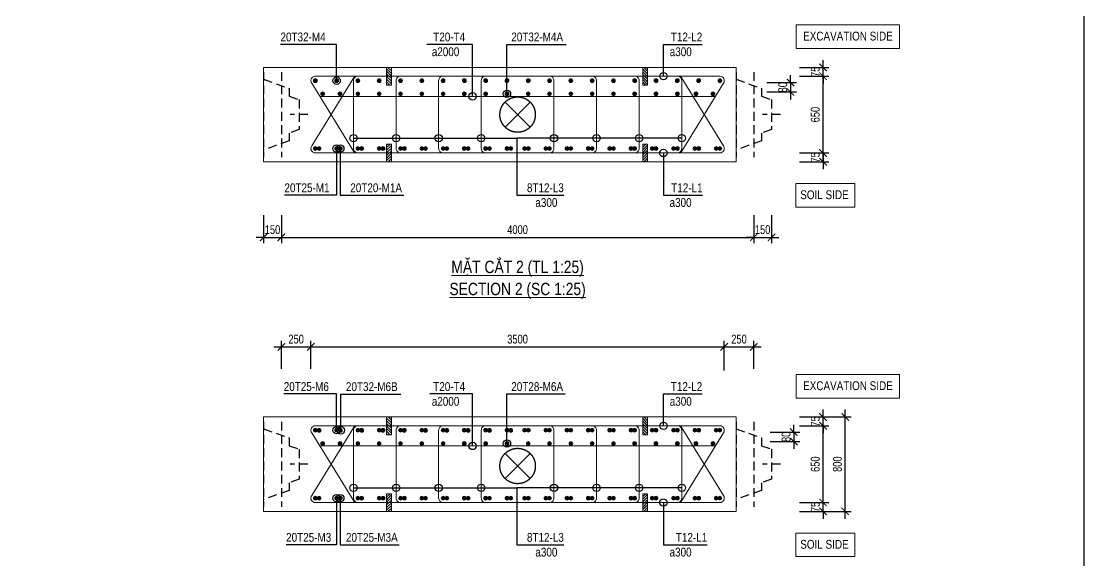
# Model space of a CAD drawing. Header units: millimetres. Extents: x 2746337 to 7547699, y -363432 to 15720.
# Drawn here: x 3213907 to 3249893, y -126311 to -108025 of the extents above; entities that cross this region are included whole.
import ezdxf
from ezdxf.enums import TextEntityAlignment as Align

# ---------------------------------------------------------------- set-up
doc = ezdxf.new("R2010")
doc.units = ezdxf.units.MM
doc.header["$LTSCALE"] = 1200
doc.header["$PDMODE"] = 3
doc.linetypes.add('CENTER', pattern=[2, 1.25, -0.25, 0.25, -0.25])
doc.linetypes.add('HIDDEN', pattern=[0.375, 0.25, -0.125])
for name, color, linetype, lineweight in [('5', 5, 'Continuous', 13), ('BOUND', 3, 'Continuous', 20), ('CWS', 8, 'HIDDEN', 9), ('ENOTE', 2, 'Continuous', 15), ('GRID', 74, 'CENTER', 15), ('K-THUOC', 1, 'Continuous', 18), ('LEADER', 8, 'Continuous', 9), ('MCT', 6, 'Continuous', 20), ('TEXTEN', 3, 'Continuous', 13), ('TEXTMA', 2, 'Continuous', 13), ('TEXTVN', 2, 'Continuous', 20), ('TIE', 4, 'Continuous', 13)]:
    doc.layers.add(name, color=color, linetype=linetype, lineweight=lineweight)
doc.layers.add('CDC.04.HIDDEN', color=8, linetype='HIDDEN')
doc.layers.add('MIE', color=5, linetype='HIDDEN')
doc.styles.add('DB_Arial', font='arial.ttf', dxfattribs={"width": 0.8})
doc.styles.add('SMTEXT', font='arial.ttf', dxfattribs={"width": 0.75})
doc.dimstyles.new('BSV25', dxfattribs={"dimtxt": 300, "dimasz": 250, "dimexe": 200, "dimexo": 0, "dimgap": 108, "dimtad": 1, "dimdec": 0, "dimlfac": 0.25, "dimdsep": 46, "dimtxsty": 'SMTEXT', "dimblk": 'ARCHTICK', "dimcen": 100, "dimdle": 250, "dimclrd": 256, "dimclre": 256, "dimclrt": 2, "dimadec": 0, "dimazin": 0, "dimtfac": 1, "dimtdec": 0, "dimtix": 1, "dimtmove": 2, "dimatfit": 3, "dimfxl": 800, "dimfxlon": 1, "dimtolj": 1, "dimtzin": 0, "dimarcsym": 0})

# ---------------------------------------------------------------- blocks, each defined once
blk = doc.blocks.new('cws800')
at = {"layer": 'CDC.04.HIDDEN'}
for p, q in [((-600, 1440), (-600, -1440)), ((0, 1440), (0, -1440))]:
    blk.add_line(p, q, dxfattribs=at)
for points in [[(0, 1200), (-860, 888), (-860, 627), (-1200, 507), (-1200, -507), (-860, -627), (-860, -888), (0, -1200)], [(-1500, 0), (-900, 0)]]:
    blk.add_lwpolyline(points, dxfattribs=at)
blk = doc.blocks.new('_ArchTick')
at = {"color": 0, "linetype": 'ByBlock', "const_width": 0.15}
blk.add_lwpolyline([(-0.5, -0.5), (0.5, 0.5)], dxfattribs=at)
blk = doc.blocks.new('*D2021')
at = {"layer": 'Defpoints', "color": 0, "transparency": 16777216}
for p in [(3239955, -109889), (3241063, -109889), (3239955, -112489)]:
    blk.add_point(p, dxfattribs=at)
at = {"layer": 'K-THUOC', "lineweight": -2, "transparency": 16777216}
for p, q in [((3241063, -112739), (3241063, -109639)), ((3240263, -109889), (3241263, -109889)), ((3240263, -112489), (3241263, -112489))]:
    blk.add_line(p, q, dxfattribs=at)
at = {"layer": 'K-THUOC', "lineweight": -2, "transparency": 16777216, "xscale": 250, "yscale": 250, "zscale": 250}
for p, rotation in [((3241063, -109889), 90), ((3241063, -112489), 270)]:
    blk.add_blockref('_ArchTick', p, dxfattribs=dict(at, rotation=rotation))
at = {"layer": 'K-THUOC', "color": 2, "transparency": 16777216, "insert": (3240801, -111189), "char_height": 300, "attachment_point": 5, "rotation": 90, "style": 'SMTEXT'}
blk.add_mtext('\\A1;650', dxfattribs=at)
blk = doc.blocks.new('*D2022')
at = {"layer": 'Defpoints', "color": 0, "transparency": 16777216}
for p in [(3239955, -109589), (3241063, -109589), (3239955, -109889)]:
    blk.add_point(p, dxfattribs=at)
at = {"layer": 'K-THUOC', "lineweight": -2, "transparency": 16777216}
for p, q in [((3241063, -109589), (3241063, -109339)), ((3240263, -109589), (3241263, -109589)), ((3241063, -109889), (3241063, -109589)), ((3240263, -109889), (3241263, -109889)), ((3241063, -109889), (3241063, -110139))]:
    blk.add_line(p, q, dxfattribs=at)
at = {"layer": 'K-THUOC', "lineweight": -2, "transparency": 16777216, "xscale": 250, "yscale": 250, "zscale": 250}
for p, rotation in [((3241063, -109589), 270), ((3241063, -109889), 90)]:
    blk.add_blockref('_ArchTick', p, dxfattribs=dict(at, rotation=rotation))
at = {"layer": 'K-THUOC', "color": 2, "transparency": 16777216, "insert": (3240802, -109739), "char_height": 300, "attachment_point": 5, "rotation": 90, "style": 'SMTEXT'}
blk.add_mtext('\\A1;75', dxfattribs=at)
blk = doc.blocks.new('*D2023')
at = {"layer": 'Defpoints', "color": 0, "transparency": 16777216}
for p in [(3222117, -114601), (3222717, -114601), (3222717, -115351)]:
    blk.add_point(p, dxfattribs=at)
at = {"layer": 'K-THUOC', "lineweight": -2, "transparency": 16777216}
for p, q in [((3222117, -114601), (3222117, -115551)), ((3222717, -114601), (3222717, -115551)), ((3222117, -115351), (3221867, -115351)), ((3222117, -115351), (3222717, -115351)), ((3222717, -115351), (3222967, -115351))]:
    blk.add_line(p, q, dxfattribs=at)
at = {"layer": 'K-THUOC', "lineweight": -2, "transparency": 16777216, "xscale": 250, "yscale": 250, "zscale": 250}
blk.add_blockref('_ArchTick', (3222117, -115351), dxfattribs=at)
at = {"layer": 'K-THUOC', "lineweight": -2, "transparency": 16777216, "xscale": 250, "yscale": 250, "zscale": 250, "rotation": 180}
blk.add_blockref('_ArchTick', (3222717, -115351), dxfattribs=at)
at = {"layer": 'K-THUOC', "color": 2, "transparency": 16777216, "insert": (3222417, -115090), "char_height": 300, "attachment_point": 5, "style": 'SMTEXT'}
blk.add_mtext('\\A1;150', dxfattribs=at)
blk = doc.blocks.new('*D2024')
at = {"layer": 'Defpoints', "color": 0, "transparency": 16777216}
for p in [(3238717, -114601), (3239317, -114601), (3239317, -115351)]:
    blk.add_point(p, dxfattribs=at)
at = {"layer": 'K-THUOC', "lineweight": -2, "transparency": 16777216}
for p, q in [((3238717, -114601), (3238717, -115551)), ((3239317, -114601), (3239317, -115551)), ((3238717, -115351), (3238467, -115351)), ((3238717, -115351), (3239317, -115351)), ((3239317, -115351), (3239567, -115351))]:
    blk.add_line(p, q, dxfattribs=at)
at = {"layer": 'K-THUOC', "lineweight": -2, "transparency": 16777216, "xscale": 250, "yscale": 250, "zscale": 250}
blk.add_blockref('_ArchTick', (3238717, -115351), dxfattribs=at)
at = {"layer": 'K-THUOC', "lineweight": -2, "transparency": 16777216, "xscale": 250, "yscale": 250, "zscale": 250, "rotation": 180}
blk.add_blockref('_ArchTick', (3239317, -115351), dxfattribs=at)
at = {"layer": 'K-THUOC', "color": 2, "transparency": 16777216, "insert": (3239017, -115090), "char_height": 300, "attachment_point": 5, "style": 'SMTEXT'}
blk.add_mtext('\\A1;150', dxfattribs=at)
blk = doc.blocks.new('*D2027')
at = {"layer": 'Defpoints', "color": 0, "transparency": 16777216}
for p in [(3222717, -114601), (3238717, -114601), (3238717, -115351)]:
    blk.add_point(p, dxfattribs=at)
at = {"layer": 'K-THUOC', "lineweight": -2, "transparency": 16777216}
for p, q in [((3222717, -114601), (3222717, -115551)), ((3238717, -114601), (3238717, -115551)), ((3222467, -115351), (3238967, -115351))]:
    blk.add_line(p, q, dxfattribs=at)
at = {"layer": 'K-THUOC', "lineweight": -2, "transparency": 16777216, "xscale": 250, "yscale": 250, "zscale": 250, "rotation": 180}
blk.add_blockref('_ArchTick', (3222717, -115351), dxfattribs=at)
at = {"layer": 'K-THUOC', "lineweight": -2, "transparency": 16777216, "xscale": 250, "yscale": 250, "zscale": 250}
blk.add_blockref('_ArchTick', (3238717, -115351), dxfattribs=at)
at = {"layer": 'K-THUOC', "color": 2, "transparency": 16777216, "insert": (3230717, -115090), "char_height": 300, "attachment_point": 5, "style": 'SMTEXT'}
blk.add_mtext('\\A1;4000', dxfattribs=at)
blk = doc.blocks.new('mct1')
at = {"lineweight": 9}
h = blk.add_hatch(color=256, dxfattribs=at)
h.dxf.hatch_style = 1
h.paths.add_polyline_path([(-16, 0, 1), (16, 0, 1)])
blk.add_circle((0, 0), 16, dxfattribs=at)
blk = doc.blocks.new('tremie')
at = {"layer": 'MIE', "color": 74, "ltscale": 1000}
for p, q in [((424, -424), (-424, 424)), ((424, 424), (-424, -424))]:
    blk.add_line(p, q, dxfattribs=at)
at = {"layer": 'MIE', "ltscale": 500}
blk.add_circle((0, 0), 600, dxfattribs=at)
blk = doc.blocks.new('*D2029')
at = {"layer": 'Defpoints', "color": 0, "transparency": 16777216}
for p in [(3238717, -110103), (3238717, -110423), (3239961, -110423)]:
    blk.add_point(p, dxfattribs=at)
at = {"layer": 'K-THUOC', "lineweight": -2, "transparency": 16777216}
for p, q in [((3239161, -110103), (3240161, -110103)), ((3239961, -110103), (3239961, -109853)), ((3239961, -110103), (3239961, -110423)), ((3239161, -110423), (3240161, -110423)), ((3239961, -110423), (3239961, -110673))]:
    blk.add_line(p, q, dxfattribs=at)
at = {"layer": 'K-THUOC', "lineweight": -2, "transparency": 16777216, "xscale": 250, "yscale": 250, "zscale": 250}
for p, rotation in [((3239961, -110103), 270), ((3239961, -110423), 90)]:
    blk.add_blockref('_ArchTick', p, dxfattribs=dict(at, rotation=rotation))
at = {"layer": 'K-THUOC', "color": 2, "transparency": 16777216, "insert": (3239700, -110263), "char_height": 300, "attachment_point": 5, "rotation": 90, "style": 'SMTEXT'}
blk.add_mtext('\\A1;80', dxfattribs=at)
blk = doc.blocks.new('*D2030')
at = {"layer": 'Defpoints', "color": 0, "transparency": 16777216}
for p in [(3240313, -121437), (3241813, -121437), (3240313, -124637)]:
    blk.add_point(p, dxfattribs=at)
at = {"layer": 'K-THUOC', "lineweight": -2, "transparency": 16777216}
for p, q in [((3241813, -124887), (3241813, -121187)), ((3241013, -121437), (3242013, -121437)), ((3241013, -124637), (3242013, -124637))]:
    blk.add_line(p, q, dxfattribs=at)
at = {"layer": 'K-THUOC', "lineweight": -2, "transparency": 16777216, "xscale": 250, "yscale": 250, "zscale": 250}
for p, rotation in [((3241813, -121437), 90), ((3241813, -124637), 270)]:
    blk.add_blockref('_ArchTick', p, dxfattribs=dict(at, rotation=rotation))
at = {"layer": 'K-THUOC', "color": 2, "transparency": 16777216, "insert": (3241551, -123037), "char_height": 300, "attachment_point": 5, "rotation": 90, "style": 'SMTEXT'}
blk.add_mtext('\\A1;800', dxfattribs=at)
blk = doc.blocks.new('*D2031')
at = {"layer": 'Defpoints', "color": 0, "transparency": 16777216}
for p in [(3240313, -124337), (3241063, -124337), (3239955, -124637)]:
    blk.add_point(p, dxfattribs=at)
at = {"layer": 'K-THUOC', "lineweight": -2, "transparency": 16777216}
for p, q in [((3241063, -124337), (3241063, -124087)), ((3240313, -124337), (3241263, -124337)), ((3241063, -124637), (3241063, -124337)), ((3240263, -124637), (3241263, -124637)), ((3241063, -124637), (3241063, -124887))]:
    blk.add_line(p, q, dxfattribs=at)
at = {"layer": 'K-THUOC', "lineweight": -2, "transparency": 16777216, "xscale": 250, "yscale": 250, "zscale": 250}
for p, rotation in [((3241063, -124337), 270), ((3241063, -124637), 90)]:
    blk.add_blockref('_ArchTick', p, dxfattribs=dict(at, rotation=rotation))
at = {"layer": 'K-THUOC', "color": 2, "transparency": 16777216, "insert": (3240802, -124487), "char_height": 300, "attachment_point": 5, "rotation": 90, "style": 'SMTEXT'}
blk.add_mtext('\\A1;75', dxfattribs=at)
blk = doc.blocks.new('*D2032')
at = {"layer": 'Defpoints', "color": 0, "transparency": 16777216}
for p in [(3239955, -121737), (3241063, -121737), (3239955, -124337)]:
    blk.add_point(p, dxfattribs=at)
at = {"layer": 'K-THUOC', "lineweight": -2, "transparency": 16777216}
for p, q in [((3241063, -124587), (3241063, -121487)), ((3240263, -121737), (3241263, -121737)), ((3240263, -124337), (3241263, -124337))]:
    blk.add_line(p, q, dxfattribs=at)
at = {"layer": 'K-THUOC', "lineweight": -2, "transparency": 16777216, "xscale": 250, "yscale": 250, "zscale": 250}
for p, rotation in [((3241063, -121737), 90), ((3241063, -124337), 270)]:
    blk.add_blockref('_ArchTick', p, dxfattribs=dict(at, rotation=rotation))
at = {"layer": 'K-THUOC', "color": 2, "transparency": 16777216, "insert": (3240801, -123037), "char_height": 300, "attachment_point": 5, "rotation": 90, "style": 'SMTEXT'}
blk.add_mtext('\\A1;650', dxfattribs=at)
blk = doc.blocks.new('*D2033')
at = {"layer": 'Defpoints', "color": 0, "transparency": 16777216}
for p in [(3239955, -121437), (3241063, -121437), (3239955, -121737)]:
    blk.add_point(p, dxfattribs=at)
at = {"layer": 'K-THUOC', "lineweight": -2, "transparency": 16777216}
for p, q in [((3241063, -121437), (3241063, -121187)), ((3240263, -121437), (3241263, -121437)), ((3241063, -121737), (3241063, -121437)), ((3240263, -121737), (3241263, -121737)), ((3241063, -121737), (3241063, -121987))]:
    blk.add_line(p, q, dxfattribs=at)
at = {"layer": 'K-THUOC', "lineweight": -2, "transparency": 16777216, "xscale": 250, "yscale": 250, "zscale": 250}
for p, rotation in [((3241063, -121437), 270), ((3241063, -121737), 90)]:
    blk.add_blockref('_ArchTick', p, dxfattribs=dict(at, rotation=rotation))
at = {"layer": 'K-THUOC', "color": 2, "transparency": 16777216, "insert": (3240802, -121587), "char_height": 300, "attachment_point": 5, "rotation": 90, "style": 'SMTEXT'}
blk.add_mtext('\\A1;75', dxfattribs=at)
blk = doc.blocks.new('*D2036')
at = {"layer": 'Defpoints', "color": 0, "transparency": 16777216}
for p in [(3223717, -119061), (3222717, -119811), (3223717, -119811)]:
    blk.add_point(p, dxfattribs=at)
at = {"layer": 'K-THUOC', "lineweight": -2, "transparency": 16777216}
for p, q in [((3222467, -119061), (3223967, -119061)), ((3222717, -119811), (3222717, -118861)), ((3223717, -119811), (3223717, -118861))]:
    blk.add_line(p, q, dxfattribs=at)
at = {"layer": 'K-THUOC', "lineweight": -2, "transparency": 16777216, "xscale": 250, "yscale": 250, "zscale": 250, "rotation": 180}
blk.add_blockref('_ArchTick', (3222717, -119061), dxfattribs=at)
at = {"layer": 'K-THUOC', "lineweight": -2, "transparency": 16777216, "xscale": 250, "yscale": 250, "zscale": 250}
blk.add_blockref('_ArchTick', (3223717, -119061), dxfattribs=at)
at = {"layer": 'K-THUOC', "color": 2, "transparency": 16777216, "insert": (3223217, -118800), "char_height": 300, "attachment_point": 5, "style": 'SMTEXT'}
blk.add_mtext('\\A1;250', dxfattribs=at)
blk = doc.blocks.new('*D2037')
at = {"layer": 'Defpoints', "color": 0, "transparency": 16777216}
for p in [(3237716, -119061), (3223717, -119811), (3237716, -120174)]:
    blk.add_point(p, dxfattribs=at)
at = {"layer": 'K-THUOC', "lineweight": -2, "transparency": 16777216}
for p, q in [((3223467, -119061), (3237966, -119061)), ((3223717, -119811), (3223717, -118861)), ((3237716, -119861), (3237716, -118861))]:
    blk.add_line(p, q, dxfattribs=at)
at = {"layer": 'K-THUOC', "lineweight": -2, "transparency": 16777216, "xscale": 250, "yscale": 250, "zscale": 250, "rotation": 180}
blk.add_blockref('_ArchTick', (3223717, -119061), dxfattribs=at)
at = {"layer": 'K-THUOC', "lineweight": -2, "transparency": 16777216, "xscale": 250, "yscale": 250, "zscale": 250}
blk.add_blockref('_ArchTick', (3237716, -119061), dxfattribs=at)
at = {"layer": 'K-THUOC', "color": 2, "transparency": 16777216, "insert": (3230717, -118800), "char_height": 300, "attachment_point": 5, "style": 'SMTEXT'}
blk.add_mtext('\\A1;3500', dxfattribs=at)
blk = doc.blocks.new('*D2039')
at = {"layer": 'Defpoints', "color": 0, "transparency": 16777216}
for p in [(3238717, -119061), (3237716, -119811), (3238717, -119811)]:
    blk.add_point(p, dxfattribs=at)
at = {"layer": 'K-THUOC', "lineweight": -2, "transparency": 16777216}
for p, q in [((3237466, -119061), (3238967, -119061)), ((3237716, -119811), (3237716, -118861)), ((3238717, -119811), (3238717, -118861))]:
    blk.add_line(p, q, dxfattribs=at)
at = {"layer": 'K-THUOC', "lineweight": -2, "transparency": 16777216, "xscale": 250, "yscale": 250, "zscale": 250, "rotation": 180}
blk.add_blockref('_ArchTick', (3237716, -119061), dxfattribs=at)
at = {"layer": 'K-THUOC', "lineweight": -2, "transparency": 16777216, "xscale": 250, "yscale": 250, "zscale": 250}
blk.add_blockref('_ArchTick', (3238717, -119061), dxfattribs=at)
at = {"layer": 'K-THUOC', "color": 2, "transparency": 16777216, "insert": (3238217, -118800), "char_height": 300, "attachment_point": 5, "style": 'SMTEXT'}
blk.add_mtext('\\A1;250', dxfattribs=at)
blk = doc.blocks.new('sp')
at = {"layer": '5', "lineweight": 20}
h = blk.add_hatch(dxfattribs=at)
h.set_pattern_fill('ANSI31', color=256, scale=500)
h.set_pattern_definition([(45, (0, 0), (-44.194, 44.194), [])])
h.paths.add_polyline_path([(80, 300), (-80, 300), (-80, -300), (80, -300)])
blk.add_lwpolyline([(-80, -300), (80, -300), (80, 300), (-80, 300)], close=True, dxfattribs=at)
blk = doc.blocks.new('*D2050')
at = {"layer": 'Defpoints', "color": 0, "transparency": 16777216}
for p in [(3239107, -121951), (3239107, -122271), (3240073, -122271)]:
    blk.add_point(p, dxfattribs=at)
at = {"layer": 'K-THUOC', "lineweight": -2, "transparency": 16777216}
for p, q in [((3239273, -121951), (3240273, -121951)), ((3240073, -121951), (3240073, -121701)), ((3240073, -121951), (3240073, -122271)), ((3239273, -122271), (3240273, -122271)), ((3240073, -122271), (3240073, -122521))]:
    blk.add_line(p, q, dxfattribs=at)
at = {"layer": 'K-THUOC', "lineweight": -2, "transparency": 16777216, "xscale": 250, "yscale": 250, "zscale": 250}
for p, rotation in [((3240073, -121951), 270), ((3240073, -122271), 90)]:
    blk.add_blockref('_ArchTick', p, dxfattribs=dict(at, rotation=rotation))
at = {"layer": 'K-THUOC', "color": 2, "transparency": 16777216, "insert": (3239812, -122111), "char_height": 300, "attachment_point": 5, "rotation": 90, "style": 'SMTEXT'}
blk.add_mtext('\\A1;80', dxfattribs=at)
blk = doc.blocks.new('*D2428')
at = {"layer": 'Defpoints', "color": 0, "transparency": 16777216}
for p in [(3239955, -112489), (3239955, -112789), (3241063, -112789)]:
    blk.add_point(p, dxfattribs=at)
at = {"layer": 'K-THUOC', "lineweight": -2, "transparency": 16777216}
for p, q in [((3241063, -112489), (3241063, -112239)), ((3240263, -112489), (3241263, -112489)), ((3241063, -112489), (3241063, -112789)), ((3240263, -112789), (3241263, -112789)), ((3241063, -112789), (3241063, -113039))]:
    blk.add_line(p, q, dxfattribs=at)
at = {"layer": 'K-THUOC', "lineweight": -2, "transparency": 16777216, "xscale": 250, "yscale": 250, "zscale": 250}
for p, rotation in [((3241063, -112489), 270), ((3241063, -112789), 90)]:
    blk.add_blockref('_ArchTick', p, dxfattribs=dict(at, rotation=rotation))
at = {"layer": 'K-THUOC', "color": 2, "transparency": 16777216, "insert": (3240802, -112639), "char_height": 300, "attachment_point": 5, "rotation": 90, "style": 'SMTEXT'}
blk.add_mtext('\\A1;75', dxfattribs=at)

msp = doc.modelspace()

# ---------------------------------------------------------------- linework, layer by layer
msp.add_lwpolyline([(3156375.6, -88114), (3249892.9, -88114), (3249892.9, -165266.4), (3156375.6, -165266.4)], close=True)
at = {"layer": 'BOUND'}
for points in [[(3222117.4, -112788.8), (3238117.4, -112788.8), (3238117.4, -109588.8), (3222117.4, -109588.8)], [(3222117.4, -124637.5), (3238117.4, -124637.5), (3238117.4, -121437.5), (3222117.4, -121437.5)]]:
    msp.add_lwpolyline(points, close=True, dxfattribs=at)
at = {"layer": 'ENOTE'}
for points in [[(3240149.4, -108146.3), (3243649.4, -108146.3), (3243649.4, -108946.3), (3240149.4, -108946.3)], [(3240138.8, -113522.9), (3242138.8, -113522.9), (3242138.8, -114322.9), (3240138.8, -114322.9)], [(3240149.4, -119995), (3243649.4, -119995), (3243649.4, -120795), (3240149.4, -120795)], [(3240138.8, -125371.5), (3242138.8, -125371.5), (3242138.8, -126171.5), (3240138.8, -126171.5)]]:
    msp.add_lwpolyline(points, close=True, dxfattribs=at)
at = {"layer": 'TIE'}
for p, q in [((3224052.2, -110570.8), (3237384.2, -110570.8)), ((3224052.2, -122419.4), (3237384.2, -122419.4))]:
    msp.add_line(p, q, dxfattribs=at)
at = {"layer": 'TIE', "lineweight": 20}
for points in [[(3225279.1, -109888.8, 0.244599), (3225156.3, -109952.8), (3223744.5, -112252.8, 0.6069433), (3223867.4, -112488.8), (3237569.9, -112488.8, 0.6069433), (3237692.7, -112252.8), (3236281, -109952.8, 0.244599), (3236158.1, -109888.8), (3232979.6, -109888.8)], [(3232979.6, -112488.8), (3236158.1, -112488.8, 0.244599), (3236281, -112424.9), (3237692.7, -110124.9, 0.6069433), (3237569.9, -109888.8), (3223867.4, -109888.8, 0.6069433), (3223744.5, -110124.9), (3225156.3, -112424.9, 0.244599), (3225279.1, -112488.8)], [(3225279.1, -121737.5, 0.244599), (3225156.3, -121801.4), (3223744.5, -124101.4, 0.6069433), (3223867.4, -124337.5), (3237569.9, -124337.5, 0.6069433), (3237692.7, -124101.4), (3236281, -121801.4, 0.244599), (3236158.1, -121737.5)], [(3236158.1, -124337.5, 0.244599), (3236281, -124273.6), (3237692.7, -121973.6, 0.6069433), (3237569.9, -121737.5), (3223867.4, -121737.5, 0.6069433), (3223744.5, -121973.6), (3225156.3, -124273.6, 0.244599), (3225279.1, -124337.5)]]:
    msp.add_lwpolyline(points, format="xyb", dxfattribs=at)
at = {"layer": 'TIE'}
for points in [[(3225759.7, -112488.8), (3225309.7, -112488.8, -0.4142136), (3225159.7, -112338.8), (3225159.7, -110038.8, -0.4142136), (3225309.7, -109888.8), (3225759.7, -109888.8)], [(3227202.1, -112488.8), (3226752.1, -112488.8, -0.4142136), (3226602.1, -112338.8), (3226602.1, -110038.8, -0.4142136), (3226752.1, -109888.8), (3227202.1, -109888.8)], [(3228644.5, -112488.8), (3228194.5, -112488.8, -0.4142136), (3228044.5, -112338.8), (3228044.5, -110038.8, -0.4142136), (3228194.5, -109888.8), (3228644.5, -109888.8)], [(3230086.9, -112488.8), (3229636.9, -112488.8, -0.4142136), (3229486.9, -112338.8), (3229486.9, -110038.8, -0.4142136), (3229636.9, -109888.8), (3230086.9, -109888.8)], [(3231350.4, -112488.8), (3231800.4, -112488.8, 0.4142136), (3231950.4, -112338.8), (3231950.4, -110038.8, 0.4142136), (3231800.4, -109888.8), (3231350.4, -109888.8)], [(3232792.8, -112488.8), (3233242.8, -112488.8, 0.4142136), (3233392.8, -112338.8), (3233392.8, -110038.8, 0.4142136), (3233242.8, -109888.8), (3232792.8, -109888.8)], [(3234685.2, -112488.8, 0.4142136), (3234835.2, -112338.8), (3234835.2, -110038.8, 0.4142136), (3234685.2, -109888.8)], [(3236127.5, -112488.8, 0.4142136), (3236277.5, -112338.8), (3236277.5, -110038.8, 0.4142136), (3236127.5, -109888.8)], [(3225759.7, -124337.5), (3225309.7, -124337.5, -0.4142136), (3225159.7, -124187.5), (3225159.7, -121887.5, -0.4142136), (3225309.7, -121737.5), (3225759.7, -121737.5)], [(3227202.1, -124337.5), (3226752.1, -124337.5, -0.4142136), (3226602.1, -124187.5), (3226602.1, -121887.5, -0.4142136), (3226752.1, -121737.5), (3227202.1, -121737.5)], [(3228644.5, -124337.5), (3228194.5, -124337.5, -0.4142136), (3228044.5, -124187.5), (3228044.5, -121887.5, -0.4142136), (3228194.5, -121737.5), (3228644.5, -121737.5)], [(3230086.9, -124337.5), (3229636.9, -124337.5, -0.4142136), (3229486.9, -124187.5), (3229486.9, -121887.5, -0.4142136), (3229636.9, -121737.5), (3230086.9, -121737.5)], [(3231350.4, -124337.5), (3231800.4, -124337.5, 0.4142136), (3231950.4, -124187.5), (3231950.4, -121887.5, 0.4142136), (3231800.4, -121737.5), (3231350.4, -121737.5)], [(3232792.8, -124337.5), (3233242.8, -124337.5, 0.4142136), (3233392.8, -124187.5), (3233392.8, -121887.5, 0.4142136), (3233242.8, -121737.5), (3232792.8, -121737.5)], [(3234235.2, -124337.5), (3234685.2, -124337.5, 0.4142136), (3234835.2, -124187.5), (3234835.2, -121887.5, 0.4142136), (3234685.2, -121737.5), (3234235.2, -121737.5)], [(3236127.5, -124337.5, 0.4142136), (3236277.5, -124187.5), (3236277.5, -121887.5, 0.4142136), (3236127.5, -121737.5)]]:
    msp.add_lwpolyline(points, format="xyb", dxfattribs=at)

# ---------------------------------------------------------------- block references
at = {"layer": 'CWS', "xscale": -1}
for p in [(3222117.4, -111188.8), (3238117.4, -111188.8), (3222117.4, -123037.5), (3238117.4, -123037.5)]:
    msp.add_blockref('cws800', p, dxfattribs=at)
at = {"layer": 'ENOTE', "xscale": -1}
for p in [(3226363.3, -109888.8), (3235041.8, -109888.8), (3226363.3, -121737.5), (3235041.8, -121737.5)]:
    msp.add_blockref('sp', p, dxfattribs=at)
at = {"layer": 'ENOTE', "rotation": 180}
for p in [(3226363.3, -112488.8), (3235041.8, -112488.8), (3226363.3, -124337.5), (3235041.8, -124337.5)]:
    msp.add_blockref('sp', p, dxfattribs=at)
at = {"layer": 'GRID', "rotation": 269.672406155841}
for p in [(3230718.6, -111188.8), (3230718.6, -123099.1)]:
    msp.add_blockref('tremie', p, dxfattribs=at)
at = {"layer": 'MCT', "xscale": -4, "yscale": 4, "zscale": 4, "rotation": 180}
for p in [(3223867.4, -110038.8), (3224588.6, -110038.8), (3225309.7, -110038.8), (3226030.9, -110038.8), (3226752.1, -110038.8), (3227473.3, -110038.8), (3228194.5, -110038.8), (3228915.7, -110038.8), (3229636.9, -110038.8), (3230358, -110038.8), (3231079.2, -110038.8), (3231800.4, -110038.8), (3232521.6, -110038.8), (3233242.8, -110038.8), (3233964, -110038.8), (3234685.2, -110038.8), (3235406.3, -110038.8), (3236127.5, -110038.8), (3236848.7, -110038.8), (3237569.9, -110038.8), (3224118.3, -110486.8), (3224701.2, -110486.8), (3225309.3, -110486.8), (3226030.5, -110486.8), (3226751.7, -110486.8), (3227472.9, -110486.8), (3228194.1, -110486.8), (3228915.2, -110486.8), (3229636.4, -110486.8), (3230357.6, -110486.8), (3231078.8, -110486.8), (3231800, -110486.8), (3232521.2, -110486.8), (3233242.4, -110486.8), (3233963.5, -110486.8), (3234684.7, -110486.8), (3235405.9, -110486.8), (3236127.1, -110486.8), (3236760.4, -110486.8), (3237337.7, -110486.8), (3223867.4, -121887.5), (3223995.4, -121889.7), (3224588.6, -121887.5), (3224716.5, -121889.7), (3225309.7, -121887.5), (3225437.7, -121889.7), (3226030.9, -121887.5), (3226158.9, -121889.7), (3226752.1, -121887.5), (3226880.1, -121889.7), (3227473.3, -121887.5), (3227601.3, -121889.7), (3228194.5, -121887.5), (3228322.5, -121889.7), (3228915.7, -121887.5), (3229043.7, -121889.7), (3229636.9, -121887.5), (3229764.8, -121889.7), (3230358, -121887.5), (3230486, -121889.7), (3230951.2, -121887.5), (3231079.2, -121887.5), (3231672.4, -121887.5), (3231800.4, -121887.5), (3232393.6, -121887.5), (3232521.6, -121887.5), (3233114.8, -121887.5), (3233242.8, -121887.5), (3233836, -121887.5), (3233964, -121887.5), (3234557.2, -121887.5), (3234685.2, -121887.5), (3235278.3, -121887.5), (3235406.3, -121887.5), (3235999.5, -121887.5), (3236127.5, -121887.5), (3236720.7, -121887.5), (3236848.7, -121887.5), (3237441.9, -121887.5), (3237569.9, -121887.5), (3224118.3, -122335.5), (3224701.2, -122335.5), (3225309.3, -122335.5), (3226030.5, -122335.5), (3226751.7, -122335.5), (3227472.9, -122335.5), (3228194.1, -122335.5), (3228915.2, -122335.5), (3229636.4, -122335.5), (3230357.6, -122335.5), (3231078.8, -122335.5), (3231800, -122335.5), (3232521.2, -122335.5), (3233242.4, -122335.5), (3233963.5, -122335.5), (3234684.7, -122335.5), (3235405.9, -122335.5), (3236127.1, -122335.5), (3236760.4, -122335.5), (3237337.7, -122335.5)]:
    msp.add_blockref('mct1', p, dxfattribs=at)
at = {"layer": 'MCT', "xscale": 4, "yscale": 4, "zscale": 4}
for p in [(3223867.4, -112338.8), (3223995.4, -112338.8), (3224588.6, -112338.8), (3224716.6, -112338.8), (3225309.7, -112338.8), (3225437.7, -112338.8), (3226030.9, -112338.8), (3226158.9, -112338.8), (3226752.1, -112338.8), (3226880.1, -112338.8), (3227473.3, -112338.8), (3227601.3, -112338.8), (3228194.5, -112338.8), (3228322.5, -112338.8), (3228915.7, -112338.8), (3229043.7, -112338.8), (3229636.9, -112338.8), (3229764.9, -112338.8), (3230358, -112338.8), (3230486, -112338.8), (3230951.2, -112338.8), (3231079.2, -112338.8), (3231672.4, -112338.8), (3231800.4, -112338.8), (3232393.6, -112338.8), (3232521.6, -112338.8), (3233114.8, -112338.8), (3233242.8, -112338.8), (3233836, -112338.8), (3233964, -112338.8), (3234557.2, -112338.8), (3234685.2, -112338.8), (3235278.3, -112338.8), (3235406.3, -112338.8), (3235999.5, -112338.8), (3236127.5, -112338.8), (3236720.7, -112338.8), (3236848.7, -112338.8), (3237441.9, -112338.8), (3237569.9, -112338.8), (3223867.4, -124187.5), (3223995.4, -124187.5), (3224588.6, -124187.5), (3224716.6, -124187.5), (3225309.7, -124187.5), (3225437.7, -124187.5), (3226030.9, -124187.5), (3226158.9, -124187.5), (3226752.1, -124187.5), (3226880.1, -124187.5), (3227473.3, -124187.5), (3227601.3, -124187.5), (3228194.5, -124187.5), (3228322.5, -124187.5), (3228915.7, -124187.5), (3229043.7, -124187.5), (3229636.9, -124187.5), (3229764.9, -124187.5), (3230358, -124187.5), (3230486, -124187.5), (3230951.2, -124187.5), (3231079.2, -124187.5), (3231672.4, -124187.5), (3231800.4, -124187.5), (3232393.6, -124187.5), (3232521.6, -124187.5), (3233114.8, -124187.5), (3233242.8, -124187.5), (3233836, -124187.5), (3233964, -124187.5), (3234557.2, -124187.5), (3234685.2, -124187.5), (3235278.3, -124187.5), (3235406.3, -124187.5), (3235999.5, -124187.5), (3236127.5, -124187.5), (3236720.7, -124187.5), (3236848.7, -124187.5), (3237441.9, -124187.5), (3237569.9, -124187.5)]:
    msp.add_blockref('mct1', p, dxfattribs=at)

# ---------------------------------------------------------------- texts
at = {"layer": 'TEXTEN', "style": 'DB_Arial', "width": 0.8}
for s, p in [('T20-T4', (3228942.2, -108708.8)), ('T12-L2', (3236970.5, -108708.8)), ('8T12-L3', (3232282.9, -113818.8)), ('T12-L1', (3236984.9, -113818.8)), ('a300', (3232066.2, -114318.8)), ('T20-T4', (3228942.2, -120557.5)), ('T12-L2', (3236970.5, -120557.5)), ('8T12-L3', (3232282.9, -125667.5)), ('T12-L1', (3237139.8, -125667.5)), ('a300', (3232066.2, -126167.5))]:
    msp.add_text(s, height=300, dxfattribs=at).set_placement(p, align=Align.RIGHT)
for s, p in [('a2000', (3227811.8, -109208.8)), ('a300', (3235871.1, -109208.8)), ('a300', (3235864.9, -114318.8)), ('a2000', (3227811.8, -121057.5)), ('a300', (3235871.1, -121057.5)), ('a300', (3235864.9, -126167.5))]:
    msp.add_text(s, height=300, dxfattribs=at).set_placement(p)
at = {"layer": 'TEXTMA', "style": 'DB_Arial', "width": 0.8}
for s, p in [('20T32-M4', (3222688.6, -108708.8)), ('20T32-M4A', (3230504.7, -108708.8)), ('20T25-M1', (3222822.1, -113818.8)), ('20T20-M1A', (3225051.2, -113818.8)), ('20T25-M6', (3222797.5, -120557.5)), ('20T32-M6B', (3224904, -120559.7)), ('20T28-M6A', (3230504.7, -120557.5)), ('20T25-M3', (3222877.9, -125667.5)), ('20T25-M3A', (3224905.3, -125667.5))]:
    msp.add_text(s, height=300, dxfattribs=at).set_placement(p)
at = {"layer": 'TEXTVN', "style": 'DB_Arial', "width": 0.8}
for p in [(3240388.6, -108678), (3240388.6, -120526.6)]:
    msp.add_text('EXCAVATION SIDE', height=300, dxfattribs=at).set_placement(p)
for p in [(3241930.9, -114054.6), (3241930.9, -125903.2)]:
    msp.add_text('SOIL SIDE', height=300, dxfattribs=at).set_placement(p, align=Align.RIGHT)
for s, p in [('%%UMẶT CẮT 2 (TL 1:25)', (3230717.4, -116350.7)), ('%%USECTION 2 (SC 1:25)', (3230717.4, -117150.7))]:
    msp.add_text(s, height=420, rotation=360, dxfattribs=at).set_placement(p, align=Align.MIDDLE)

# ---------------------------------------------------------------- dimensions: what is measured, and where the dimension line sits
at = {"layer": 'K-THUOC'}
for base, p1, p2, angle, picture, middle in [((3241062.7, -109588.8), (3239954.6, -109888.8), (3239954.6, -109588.8), 90, '*D2022', (3240802.1, -109738.8)), ((3241062.7, -109888.8), (3239954.6, -112488.8), (3239954.6, -109888.8), 90, '*D2021', (3240801.5, -111188.8)), ((3239961.5, -110422.8), (3238717.4, -110102.8), (3238717.4, -110422.8), 90, '*D2029', (3239700.3, -110262.8)), ((3241062.7, -112788.8), (3239954.6, -112488.8), (3239954.6, -112788.8), 270, '*D2428', (3240802.1, -112638.8)), ((3241062.7, -121437.5), (3239954.6, -121737.5), (3239954.6, -121437.5), 90, '*D2033', (3240802.1, -121587.5)), ((3241812.7, -121437.5), (3240312.7, -124637.5), (3240312.7, -121437.5), 90, '*D2030', (3241551.5, -123037.5)), ((3241062.7, -121737.5), (3239954.6, -124337.5), (3239954.6, -121737.5), 90, '*D2032', (3240801.5, -123037.5)), ((3240073.2, -122271.5), (3239106.7, -121951.5), (3239106.7, -122271.5), 90, '*D2050', (3239812, -122111.5)), ((3241062.7, -124337.5), (3239954.6, -124637.5), (3240312.7, -124337.5), 90, '*D2031', (3240802.1, -124487.5))]:
    dim = msp.add_linear_dim(base=base, p1=p1, p2=p2, angle=angle, dimstyle='BSV25', dxfattribs=at)
    dim.commit()
    dim.dimension.update_dxf_attribs({"geometry": picture, "text_midpoint": middle})
for base, p1, p2, picture, middle in [((3222717.4, -115350.7), (3222117.4, -114600.7), (3222717.4, -114600.7), '*D2023', (3222417.4, -115089.5)), ((3238717.4, -115350.7), (3222717.4, -114600.7), (3238717.4, -114600.7), '*D2027', (3230717.4, -115089.5)), ((3239317.4, -115350.7), (3238717.4, -114600.7), (3239317.4, -114600.7), '*D2024', (3239017.4, -115089.5)), ((3223717.4, -119061.4), (3222717.4, -119811.4), (3223717.4, -119811.4), '*D2036', (3223217.4, -118800.2)), ((3237715.9, -119061.4), (3223717.4, -119811.4), (3237715.9, -120174.4), '*D2037', (3230716.6, -118800.1)), ((3238717.4, -119061.4), (3237715.9, -119811.4), (3238717.4, -119811.4), '*D2039', (3238216.6, -118800.2))]:
    dim = msp.add_linear_dim(base=base, p1=p1, p2=p2, dimstyle='BSV25', dxfattribs=at)
    dim.commit()
    dim.dimension.update_dxf_attribs({"geometry": picture, "text_midpoint": middle})

# ---------------------------------------------------------------- leaders
at = {"layer": 'LEADER'}
for points in [[(3224588.6, -110038.8), (3224588.6, -108808.8), (3222688.6, -108808.8)], [(3229193.5, -110570.8), (3229193.5, -108808.8), (3227645.5, -108808.8)], [(3230357.6, -110486.8), (3230357.6, -108808.8), (3232363.9, -108808.8)], [(3235661.1, -109888.8), (3235661.1, -108808.8), (3236970.5, -108808.8)], [(3225159.7, -111988.8), (3230687.3, -111988.8), (3230687.3, -113918.8)], [(3226602.1, -111988.8), (3230687.3, -111988.8), (3230687.3, -113918.8), (3232283.2, -113918.8)], [(3228044.5, -111988.8), (3230687.3, -111988.8), (3230687.3, -113918.8), (3232283.2, -113918.8)], [(3229486.9, -111988.8), (3230687.3, -111988.8), (3230687.3, -113918.8), (3232283.2, -113918.8)], [(3231950.4, -111988.8), (3230687.3, -111988.8), (3230687.3, -113918.8), (3232283.2, -113918.8)], [(3233392.8, -111988.8), (3230687.3, -111988.8), (3230687.3, -113918.8), (3232283.2, -113918.8)], [(3234835.2, -111988.8), (3230687.3, -111988.8), (3230687.3, -113918.8), (3232283.2, -113918.8)], [(3236277.5, -111988.8), (3230687.3, -111988.8), (3230687.3, -113918.8)], [(3224584.6, -112338.8), (3224584.6, -113918.8), (3222822.1, -113918.8)], [(3224712.6, -112338.8), (3224712.6, -113918.8), (3226868.3, -113918.8)], [(3235654.9, -112488.8), (3235654.9, -113918.8), (3236984.9, -113918.8)], [(3224588.6, -121887.5), (3224588.6, -120657.5), (3222797.5, -120657.5)], [(3224733.8, -121889.7), (3224733.8, -120659.7), (3226762.6, -120659.7)], [(3229193.5, -122419.4), (3229193.5, -120657.5), (3227739.9, -120657.5)], [(3230357.6, -122335.5), (3230357.6, -120657.5), (3232327.3, -120657.5)], [(3235661.1, -121737.5), (3235661.1, -120657.5), (3236970.5, -120657.5)], [(3225159.7, -123837.5), (3230687.3, -123837.5), (3230687.3, -125767.5)], [(3226602.1, -123837.5), (3230687.3, -123837.5), (3230687.3, -125767.5), (3232283.2, -125767.5)], [(3228044.5, -123837.5), (3230687.3, -123837.5), (3230687.3, -125767.5), (3232283.2, -125767.5)], [(3229486.9, -123837.5), (3230687.3, -123837.5), (3230687.3, -125767.5), (3232283.2, -125767.5)], [(3231950.4, -123837.5), (3230687.3, -123837.5), (3230687.3, -125767.5), (3232283.2, -125767.5)], [(3233392.8, -123837.5), (3230687.3, -123837.5), (3230687.3, -125767.5), (3232283.2, -125767.5)], [(3234835.2, -123837.5), (3230687.3, -123837.5), (3230687.3, -125767.5), (3232283.2, -125767.5)], [(3236277.5, -123837.5), (3230687.3, -123837.5), (3230687.3, -125767.5)], [(3224584.6, -124187.5), (3224584.6, -125767.5), (3222877.9, -125767.5)], [(3224712.6, -124187.5), (3224712.6, -125767.5), (3226704.2, -125767.5)], [(3235654.9, -124337.5), (3235654.9, -125767.5), (3237139.8, -125767.5)]]:
    msp.add_leader(points, dimstyle='BSV25', override={"dimldrblk": 'Origin'}, dxfattribs=at)

doc.saveas('drawing.dxf')
